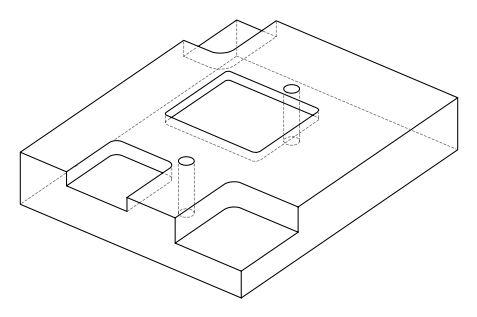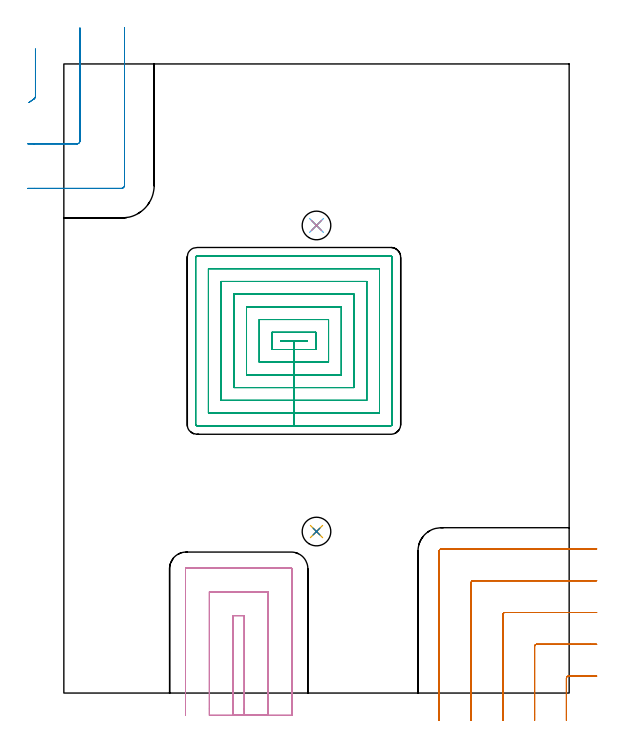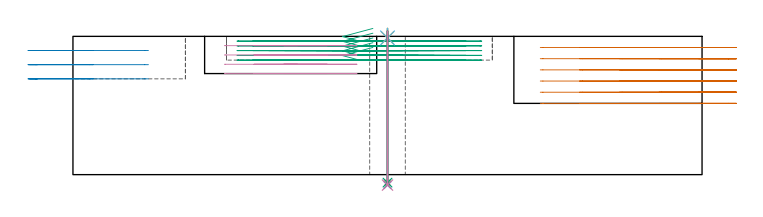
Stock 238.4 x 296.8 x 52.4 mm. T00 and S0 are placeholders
(PLAN: 10 operations, 8 tool changes, 28.6 min)
(1 MILL_CORNER_NOTCH_RECTANGULAR | CORNER_NOTCH_RECTANGULAR | UGT0201_136 | Follow Part, ap 5, ae 75% | 6.41 min | 140609 mm3)
(2 MILL_CORNER_NOTCH_RECTANGULAR_1 | CORNER_NOTCH_RECTANGULAR_1 | UGT0201_006 | Follow Part, ap 7, ae 75% | 1.55 min | 49047 mm3)
(3 MILL_RECTANGULAR_POCKET | POCKET_RECTANGULAR_STRAIGHT | NXT0201_009 | Follow Part, ap 2, ae 75% | 15.16 min | 79694 mm3)
(4 MILL_SLOT | SLOT_PARTIAL_RECTANGULAR | UGT0201_133 | Follow Part, ap 3.75, ae 75% | 4.5 min | 60776 mm3)
(5 SPOT_DRILL | STEP1HOLE | NXT0321_9005460120000 | 0.03 min | 0 mm3)
(6 SPOT_DRILL_1 | STEP1HOLE_1 | NXT0321_9005460120000 | 0.03 min | 5 mm3)
(7 DRILL_THROUGH_HOLE_INTO_CENTER | STEP1HOLE | NXT0301_055 | 0.23 min | 2894 mm3)
(8 DRILL_TO_ENLARGE_THROUGH_HOLE | STEP1HOLE | NXT0301_102 | 0.24 min | 4598 mm3)
(9 DRILL_THROUGH_HOLE_INTO_CENTER_1 | STEP1HOLE_1 | NXT0301_055 | 0.23 min | 2878 mm3)
(10 DRILL_TO_ENLARGE_THROUGH_HOLE_1 | STEP1HOLE_1 | NXT0301_102 | 0.24 min | 4603 mm3)
(TOOL UGT0201_136 | Carbide End Mill 20.0 | D20 FL30 Z4)
(TOOL UGT0201_006 | End Mill 28 mm | D28 FL25 Z2)
(TOOL NXT0201_009 | ENDMILL 8mm [2P460-0800-NA 1630] | D8 FL26 Z6)
(TOOL UGT0201_133 | Carbide End Mill 15.0 | D15 FL30 Z4)
(TOOL NXT0321_9005460120000 | NC Spot Drill, 142deg, 12mm, Carbide, Uncoated | D12 PA142 FL30 Z2)
(TOOL NXT0301_055 | Carbide Drill 8.4mm [860.1-0840-042A1-MM 2214] | D8.4 PA140 FL61 Z2)
(TOOL NXT0301_102 | Carbide Drill 13.5mm [860.1-1350-108A1-MM 2214] | D13.5 PA140 FL123 Z2)
(OP 1 MILL_CORNER_NOTCH_RECTANGULAR)
G17 G21 G94 G90
T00 M6
G54
G17 G0 G90 X251.4 Y8. S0 M3
G43 Z62.4 H0
Z48.167
G94 G1 X248.4 F250.
X238.095 F500.
G3 X237.1 Y7.005 R1.
G1 Y-10.
Y-13. F250.
G0 Z62.4
X251.4 Y23.
Z48.167
G1 X248.4
X223.095 F500.
G3 X222.1 Y22.005 R1.
G1 Y-10.
Y-13. F250.
G0 Z62.4
X251.4 Y38.
Z48.167
G1 X248.4
X208.096 F500.
G3 X207.1 Y37.004 R1.
G1 Y-10.
Y-13. F250.
G0 Z62.4
X251.4 Y53.
Z48.167
G1 X248.4
X193.096 F500.
G3 X192.1 Y52.004 R1.
G1 Y-10.
Y-13. F250.
G0 Z62.4
X251.4 Y68.
Z48.167
G1 X248.4
X178.096 F500.
G3 X177.1 Y67.004 R1.
G1 Y-10.
Y-13. F250.
G0 Z62.4
X251.4 Y8.
Z43.933
G1 X248.4
X238.095 F500.
G3 X237.1 Y7.005 R1.
G1 Y-10.
Y-13. F250.
G0 Z62.4
X251.4 Y23.
Z43.933
G1 X248.4
X223.095 F500.
G3 X222.1 Y22.005 R1.
G1 Y-10.
Y-13. F250.
G0 Z62.4
X251.4 Y38.
Z43.933
G1 X248.4
X208.096 F500.
G3 X207.1 Y37.004 R1.
G1 Y-10.
Y-13. F250.
G0 Z62.4
X251.4 Y53.
Z43.933
G1 X248.4
X193.096 F500.
G3 X192.1 Y52.004 R1.
G1 Y-10.
Y-13. F250.
G0 Z62.4
X251.4 Y68.
Z43.933
G1 X248.4
X178.096 F500.
G3 X177.1 Y67.004 R1.
G1 Y-10.
Y-13. F250.
G0 Z62.4
X251.4 Y8.
Z39.7
G1 X248.4
X238.095 F500.
G3 X237.1 Y7.005 R1.
G1 Y-10.
Y-13. F250.
G0 Z62.4
X251.4 Y23.
Z39.7
G1 X248.4
X223.095 F500.
G3 X222.1 Y22.005 R1.
G1 Y-10.
Y-13. F250.
G0 Z62.4
X251.4 Y38.
Z39.7
G1 X248.4
X208.096 F500.
G3 X207.1 Y37.004 R1.
G1 Y-10.
Y-13. F250.
G0 Z62.4
X251.4 Y53.
Z39.7
G1 X248.4
X193.096 F500.
G3 X192.1 Y52.004 R1.
G1 Y-10.
Y-13. F250.
G0 Z62.4
X251.4 Y68.
Z39.7
G1 X248.4
X178.096 F500.
G3 X177.1 Y67.004 R1.
G1 Y-10.
Y-13. F250.
G0 Z62.4
X251.4 Y8.
Z35.467
G1 X248.4
X238.095 F500.
G3 X237.1 Y7.005 R1.
G1 Y-10.
Y-13. F250.
G0 Z62.4
X251.4 Y23.
Z35.467
G1 X248.4
X223.095 F500.
G3 X222.1 Y22.005 R1.
G1 Y-10.
Y-13. F250.
G0 Z62.4
X251.4 Y38.
Z35.467
G1 X248.4
X208.096 F500.
G3 X207.1 Y37.004 R1.
G1 Y-10.
Y-13. F250.
G0 Z62.4
X251.4 Y53.
Z35.467
G1 X248.4
X193.096 F500.
G3 X192.1 Y52.004 R1.
G1 Y-10.
Y-13. F250.
G0 Z62.4
X251.4 Y68.
Z35.467
G1 X248.4
X178.096 F500.
G3 X177.1 Y67.004 R1.
G1 Y-10.
Y-13. F250.
G0 Z62.4
X251.4 Y8.
Z31.233
G1 X248.4
X238.095 F500.
G3 X237.1 Y7.005 R1.
G1 Y-10.
Y-13. F250.
G0 Z62.4
X251.4 Y23.
Z31.233
G1 X248.4
X223.095 F500.
G3 X222.1 Y22.005 R1.
G1 Y-10.
Y-13. F250.
G0 Z62.4
X251.4 Y38.
Z31.233
G1 X248.4
X208.096 F500.
G3 X207.1 Y37.004 R1.
G1 Y-10.
Y-13. F250.
G0 Z62.4
X251.4 Y53.
Z31.233
G1 X248.4
X193.096 F500.
G3 X192.1 Y52.004 R1.
G1 Y-10.
Y-13. F250.
G0 Z62.4
X251.4 Y68.
Z31.233
G1 X248.4
X178.096 F500.
G3 X177.1 Y67.004 R1.
G1 Y-10.
Y-13. F250.
G0 Z62.4
X251.4 Y8.
Z27.
G1 X248.4
X238.095 F500.
G3 X237.1 Y7.005 R1.
G1 Y-10.
Y-13. F250.
G0 Z62.4
X251.4 Y23.
Z27.
G1 X248.4
X223.095 F500.
G3 X222.1 Y22.005 R1.
G1 Y-10.
Y-13. F250.
G0 Z62.4
X251.4 Y38.
Z27.
G1 X248.4
X208.096 F500.
G3 X207.1 Y37.004 R1.
G1 Y-10.
Y-13. F250.
G0 Z62.4
X251.4 Y53.
Z27.
G1 X248.4
X193.096 F500.
G3 X192.1 Y52.004 R1.
G1 Y-10.
Y-13. F250.
G0 Z62.4
X251.4 Y68.
Z27.
G1 X248.4
X178.096 F500.
G3 X177.1 Y67.004 R1.
G1 Y-10.
Y-13. F250.
G0 Z62.4
M5
M2
(OP 2 MILL_CORNER_NOTCH_RECTANGULAR_1)
G17 G21 G94 G90
T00 M6
G54
G17 G0 G90 X-16.462 Y278.629 S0 M3
G43 Z62.4 H0
Z47.033
G94 G1 X-14. Y280.344 F250.
G3 X-13.4 Y281.487 R1.4 F500.
G1 Y300.855
Y303.855 F250.
G0 Z62.4
X-17. Y259.1
Z47.033
G1 X-14.
X6.205 F500.
G3 X7.6 Y260.495 R1.4
G1 Y310.8
Y313.8 F250.
G0 Z62.4
X-17. Y238.1
Z47.033
G1 X-14.
X27.205 F500.
G3 X28.6 Y239.495 R1.4
G1 Y310.8
Y313.8 F250.
G0 Z62.4
X-16.462 Y278.629
Z41.667
G1 X-14. Y280.344
G3 X-13.4 Y281.487 R1.4 F500.
G1 Y300.855
Y303.855 F250.
G0 Z62.4
X-17. Y259.1
Z41.667
G1 X-14.
X6.205 F500.
G3 X7.6 Y260.495 R1.4
G1 Y310.8
Y313.8 F250.
G0 Z62.4
X-17. Y238.1
Z41.667
G1 X-14.
X27.205 F500.
G3 X28.6 Y239.495 R1.4
G1 Y310.8
Y313.8 F250.
G0 Z62.4
X-16.462 Y278.629
Z36.3
G1 X-14. Y280.344
G3 X-13.4 Y281.487 R1.4 F500.
G1 Y300.855
Y303.855 F250.
G0 Z62.4
X-17. Y259.1
Z36.3
G1 X-14.
X6.205 F500.
G3 X7.6 Y260.495 R1.4
G1 Y310.8
Y313.8 F250.
G0 Z62.4
X-17. Y238.1
Z36.3
G1 X-14.
X27.205 F500.
G3 X28.6 Y239.495 R1.4
G1 Y310.8
Y313.8 F250.
G0 Z62.4
M5
M2
(OP 3 MILL_RECTANGULAR_POCKET)
G17 G21 G94 G90
T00 M6
G54
G17 G0 G90 X113.664 Y166.2 S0 M3
G43 Z62.4 H1
Z55.4
G94 G1 X102.2 Z52.328 F250.
Y166.1 Z52.301
X108.55 Z50.6
X114.9 F500.
Y166.2
X102.2
Y166.1
X108.55
Y162.1
X118.9
Y170.2
X98.2
Y162.1
X108.55
Y156.1
X124.9
Y176.2
X92.2
Y156.1
X108.55
Y150.1
X130.9
Y182.2
X86.2
Y150.1
X108.55
Y144.1
X136.9
Y188.2
X80.2
Y144.1
X108.55
Y138.1
X142.9
Y194.2
X74.2
Y138.1
X108.55
Y132.1
X148.9
Y200.2
X68.2
Y132.1
X108.55
Y126.1
X154.3
G3 X154.9 Y126.7 R0.6
G1 Y205.6
G3 X154.3 Y206.2 R0.6
G1 X62.8
G3 X62.2 Y205.6 R0.6
G1 Y126.7
G3 X62.8 Y126.1 R0.6
G1 X108.55
X109.55
G0 X113.664 Y166.2 Z53.6
G1 X102.2 Z50.528 F250.
Y166.1 Z50.501
X108.55 Z48.8
X114.9 F500.
Y166.2
X102.2
Y166.1
X108.55
Y162.1
X118.9
Y170.2
X98.2
Y162.1
X108.55
Y156.1
X124.9
Y176.2
X92.2
Y156.1
X108.55
Y150.1
X130.9
Y182.2
X86.2
Y150.1
X108.55
Y144.1
X136.9
Y188.2
X80.2
Y144.1
X108.55
Y138.1
X142.9
Y194.2
X74.2
Y138.1
X108.55
Y132.1
X148.9
Y200.2
X68.2
Y132.1
X108.55
Y126.1
X154.3
G3 X154.9 Y126.7 R0.6
G1 Y205.6
G3 X154.3 Y206.2 R0.6
G1 X62.8
G3 X62.2 Y205.6 R0.6
G1 Y126.7
G3 X62.8 Y126.1 R0.6
G1 X108.55
X109.55
G0 X113.664 Y166.2 Z51.8
G1 X102.2 Z48.728 F250.
Y166.1 Z48.701
X108.55 Z47.
X114.9 F500.
Y166.2
X102.2
Y166.1
X108.55
Y162.1
X118.9
Y170.2
X98.2
Y162.1
X108.55
Y156.1
X124.9
Y176.2
X92.2
Y156.1
X108.55
Y150.1
X130.9
Y182.2
X86.2
Y150.1
X108.55
Y144.1
X136.9
Y188.2
X80.2
Y144.1
X108.55
Y138.1
X142.9
Y194.2
X74.2
Y138.1
X108.55
Y132.1
X148.9
Y200.2
X68.2
Y132.1
X108.55
Y126.1
X154.3
G3 X154.9 Y126.7 R0.6
G1 Y205.6
G3 X154.3 Y206.2 R0.6
G1 X62.8
G3 X62.2 Y205.6 R0.6
G1 Y126.7
G3 X62.8 Y126.1 R0.6
G1 X108.55
X109.55
G0 X113.664 Y166.2 Z50.
G1 X102.2 Z46.928 F250.
Y166.1 Z46.901
X108.55 Z45.2
X114.9 F500.
Y166.2
X102.2
Y166.1
X108.55
Y162.1
X118.9
Y170.2
X98.2
Y162.1
X108.55
Y156.1
X124.9
Y176.2
X92.2
Y156.1
X108.55
Y150.1
X130.9
Y182.2
X86.2
Y150.1
X108.55
Y144.1
X136.9
Y188.2
X80.2
Y144.1
X108.55
Y138.1
X142.9
Y194.2
X74.2
Y138.1
X108.55
Y132.1
X148.9
Y200.2
X68.2
Y132.1
X108.55
Y126.1
X154.3
G3 X154.9 Y126.7 R0.6
G1 Y205.6
G3 X154.3 Y206.2 R0.6
G1 X62.8
G3 X62.2 Y205.6 R0.6
G1 Y126.7
G3 X62.8 Y126.1 R0.6
G1 X108.55
X109.55
G0 X113.664 Y166.2 Z48.2
G1 X102.2 Z45.128 F250.
Y166.1 Z45.101
X108.55 Z43.4
X114.9 F500.
Y166.2
X102.2
Y166.1
X108.55
Y162.1
X118.9
Y170.2
X98.2
Y162.1
X108.55
Y156.1
X124.9
Y176.2
X92.2
Y156.1
X108.55
Y150.1
X130.9
Y182.2
X86.2
Y150.1
X108.55
Y144.1
X136.9
Y188.2
X80.2
Y144.1
X108.55
Y138.1
X142.9
Y194.2
X74.2
Y138.1
X108.55
Y132.1
X148.9
Y200.2
X68.2
Y132.1
X108.55
Y126.1
X154.3
G3 X154.9 Y126.7 R0.6
G1 Y205.6
G3 X154.3 Y206.2 R0.6
G1 X62.8
G3 X62.2 Y205.6 R0.6
G1 Y126.7
G3 X62.8 Y126.1 R0.6
G1 X108.55
X109.55
G0 Z62.4
M5
M2
(OP 4 MILL_SLOT)
G17 G21 G94 G90
T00 M6
G54
G17 G0 G90 X85.1 Y-10.5 S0 M3
G43 Z62.4 H0
Z48.875
G94 G1 Y-7.5 F250.
Y36.5 F500.
X79.9
Y-7.5
Y-10.5 F250.
X96.35
Y-7.5
Y47.75 F500.
X68.65
Y-7.5
Y-10.5 F250.
X107.6
Y-7.5
Y58.7 F500.
G3 X107.3 Y59. R0.3
G1 X57.7
G3 X57.4 Y58.7 R0.3
G1 Y-7.5
Y-10.5 F250.
G0 X85.1 Z45.35
G1 Y-7.5
Y36.5 F500.
X79.9
Y-7.5
Y-10.5 F250.
X96.35
Y-7.5
Y47.75 F500.
X68.65
Y-7.5
Y-10.5 F250.
X107.6
Y-7.5
Y58.7 F500.
G3 X107.3 Y59. R0.3
G1 X57.7
G3 X57.4 Y58.7 R0.3
G1 Y-7.5
Y-10.5 F250.
G0 X85.1 Z41.825
G1 Y-7.5
Y36.5 F500.
X79.9
Y-7.5
Y-10.5 F250.
X96.35
Y-7.5
Y47.75 F500.
X68.65
Y-7.5
Y-10.5 F250.
X107.6
Y-7.5
Y58.7 F500.
G3 X107.3 Y59. R0.3
G1 X57.7
G3 X57.4 Y58.7 R0.3
G1 Y-7.5
Y-10.5 F250.
G0 X85.1 Z38.3
G1 Y-7.5
Y36.5 F500.
X79.9
Y-7.5
Y-10.5 F250.
X96.35
Y-7.5
Y47.75 F500.
X68.65
Y-7.5
Y-10.5 F250.
X107.6
Y-7.5
Y58.7 F500.
G3 X107.3 Y59. R0.3
G1 X57.7
G3 X57.4 Y58.7 R0.3
G1 Y-7.5
Y-10.5 F250.
G0 Z62.4
M5
M2
(OP 5 SPOT_DRILL)
G17 G21 G94 G90
T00 M6
G54
G17 G0 G90 X119.2 Y76.2 S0 M3
G43 Z62.4 H0
G94 G81 G98 Z51.815 F250. R55.4
G80
M5
M2
(OP 6 SPOT_DRILL_1)
G17 G21 G94 G90
T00 M6
G54
G17 G0 G90 X119.2 Y220.6 S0 M3
G43 Z62.4 H0
G94 G81 G98 Z51.815 F250. R55.4
G80
M5
M2
(OP 7 DRILL_THROUGH_HOLE_INTO_CENTER)
G17 G21 G94 G90
T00 M6
G54
G17 G0 G90 X119.2 Y76.2 S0 M3
G43 Z62.4 H1
G94 G73 G98 Z-3.029 F250. Q7.918 R54.4
G80
M5
M2
(OP 8 DRILL_TO_ENLARGE_THROUGH_HOLE)
G17 G21 G94 G90
T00 M6
G54
G17 G0 G90 X119.2 Y76.2 S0 M3
G43 Z62.4 H1
G94 G73 G98 Z-3.957 F250. Q11.271 R54.4
G80
M5
M2
(OP 9 DRILL_THROUGH_HOLE_INTO_CENTER_1)
G17 G21 G94 G90
T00 M6
G54
G17 G0 G90 X119.2 Y220.6 S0 M3
G43 Z62.4 H1
G94 G73 G98 Z-3.029 F250. Q7.918 R54.4
G80
M5
M2
(OP 10 DRILL_TO_ENLARGE_THROUGH_HOLE_1)
G17 G21 G94 G90
T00 M6
G54
G17 G0 G90 X119.2 Y220.6 S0 M3
G43 Z62.4 H1
G94 G73 G98 Z-3.957 F250. Q11.271 R54.4
G80
M5
M2
